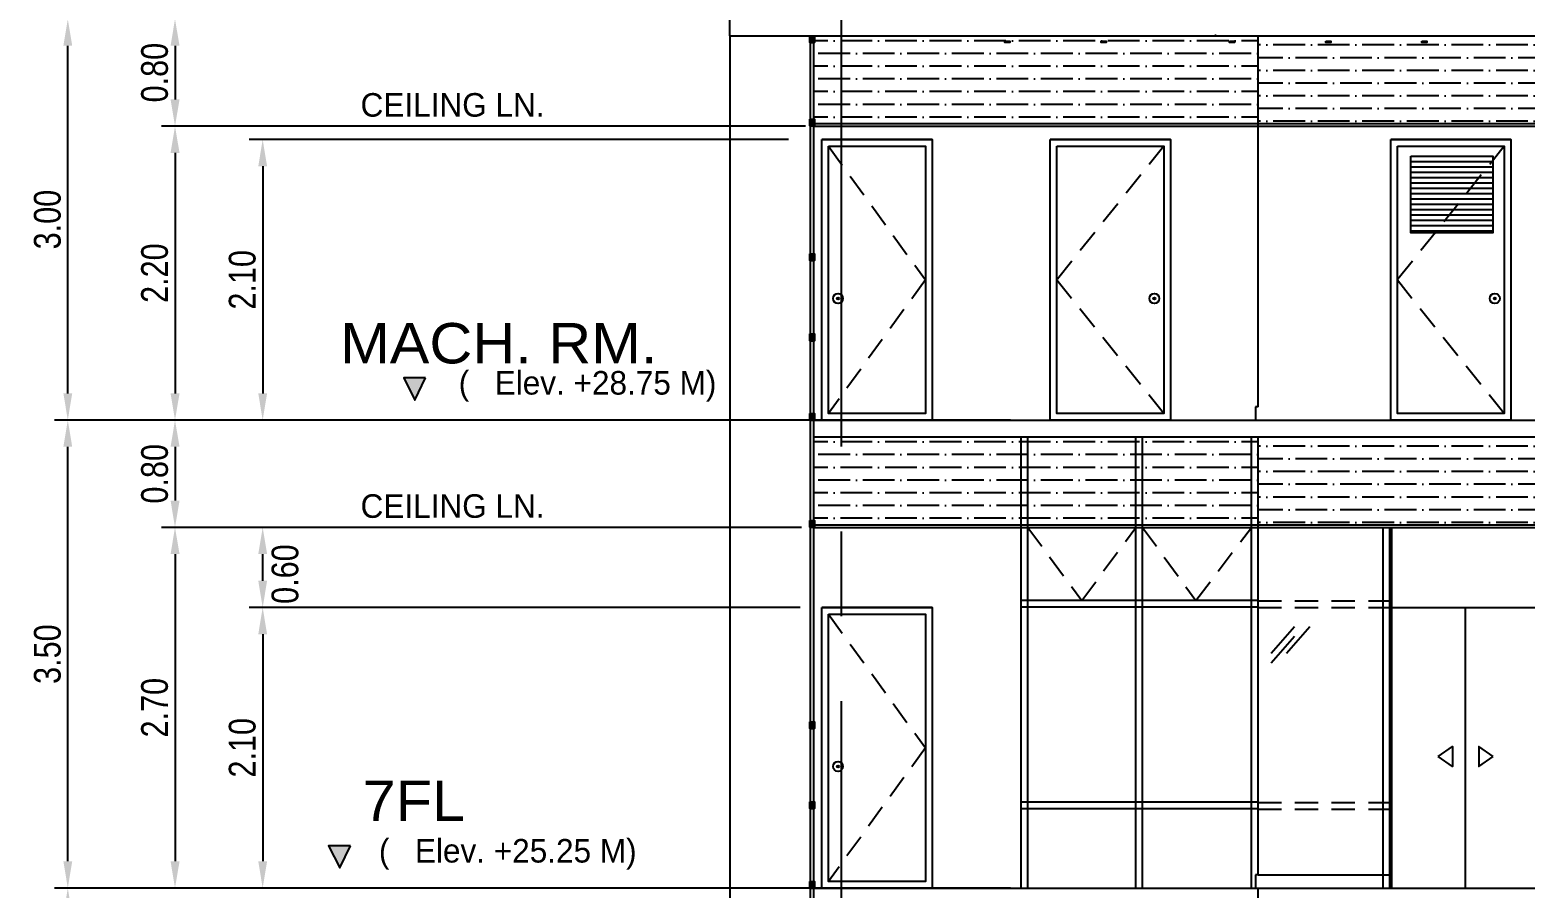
# Model space of a CAD drawing. Header units: millimetres. Extents: x 2148 to 2681, y 758 to 986.
# Drawn here: x 2431.75 to 2442.94, y 871.37 to 877.79 of the extents above; entities that cross this region are included whole.
import ezdxf

# ---------------------------------------------------------------- set-up
doc = ezdxf.new("R2010")
doc.units = ezdxf.units.MM
doc.linetypes.add('CENTER2', pattern=[28.575, 19.05, -3.175, 3.175, -3.175])
doc.linetypes.add('HIDDEN', pattern=[0.375, 0.25, -0.125])
for name, color, linetype in [('A-DOOR', 2, 'Continuous'), ('A-Hatch', 253, 'Continuous'), ('A-Mullion', 2, 'Continuous'), ('A-wdw-glaz', 2, 'Continuous'), ('cladding', 2, 'Continuous'), ('DR', 7, 'Continuous'), ('ELAYOUT', 4, 'Continuous'), ('hacht', 8, 'Continuous'), ('HATCH', 8, 'Continuous'), ('S_GRID LINES', 252, 'Continuous')]:
    doc.layers.add(name, color=color, linetype=linetype)
doc.styles.add('ARIALNW', font='ARIALN.TTF')
doc.styles.add('MMTX$0$ESMX$0$X-OPTA1D', font='x-opta1d')
doc.dimstyles.new('DIM 100', dxfattribs={"dimtxt": 0.2, "dimasz": 0.2, "dimexe": 0.1, "dimexo": 0, "dimgap": 0.05, "dimtad": 1, "dimzin": 0, "dimdsep": 46, "dimtxsty": 'ARIALNW', "dimcen": 0.09, "dimclrd": 6, "dimclre": 6, "dimclrt": 13, "dimadec": 0, "dimazin": 0, "dimtfac": 1, "dimtofl": 0, "dimtmove": 2, "dimatfit": 3, "dimfxl": 1, "dimtolj": 1, "dimtzin": 0, "dimarcsym": 0})

# ---------------------------------------------------------------- blocks, each defined once
blk = doc.blocks.new('*D2695')
at = {"layer": 'cladding', "color": 6, "lineweight": -2, "transparency": 16777216}
for p, q in [((2437.524, 874.067), (2432.736, 874.067)), ((2432.836, 873.867), (2432.836, 871.567)), ((2438.154, 871.367), (2432.736, 871.367))]:
    blk.add_line(p, q, dxfattribs=at)
at = {"layer": 'cladding', "color": 6, "transparency": 16777216}
for points in [[(2432.803, 873.867), (2432.87, 873.867), (2432.836, 874.067)], [(2432.803, 871.567), (2432.87, 871.567), (2432.836, 871.367)]]:
    blk.add_solid(points, dxfattribs=at)
at = {"layer": 'Defpoints', "color": 0, "transparency": 16777216}
for p in [(2437.524, 874.067), (2432.836, 871.367), (2438.154, 871.367)]:
    blk.add_point(p, dxfattribs=at)
at = {"layer": 'cladding', "color": 13, "transparency": 16777216, "insert": (2432.684, 872.717), "char_height": 0.2, "attachment_point": 5, "rotation": 90, "style": 'ARIALNW'}
blk.add_mtext('\\A1;2.70', dxfattribs=at)
blk = doc.blocks.new('*D2696')
at = {"layer": 'cladding', "color": 6, "lineweight": -2, "transparency": 16777216}
for p, q in [((2433.541, 874.87), (2432.736, 874.87)), ((2432.836, 874.67), (2432.836, 874.267)), ((2433.541, 874.067), (2432.736, 874.067))]:
    blk.add_line(p, q, dxfattribs=at)
at = {"layer": 'cladding', "color": 6, "transparency": 16777216}
for points in [[(2432.803, 874.67), (2432.87, 874.67), (2432.836, 874.87)], [(2432.803, 874.267), (2432.87, 874.267), (2432.836, 874.067)]]:
    blk.add_solid(points, dxfattribs=at)
at = {"layer": 'Defpoints', "color": 0, "transparency": 16777216}
for p in [(2433.541, 874.87), (2432.836, 874.067), (2433.541, 874.067)]:
    blk.add_point(p, dxfattribs=at)
at = {"layer": 'cladding', "color": 13, "transparency": 16777216, "insert": (2432.684, 874.468), "char_height": 0.2, "attachment_point": 5, "rotation": 90, "style": 'ARIALNW'}
blk.add_mtext('\\A1;0.80', dxfattribs=at)
blk = doc.blocks.new('*D2697')
at = {"layer": 'cladding', "color": 6, "lineweight": -2, "transparency": 16777216}
for p, q in [((2437.512, 873.467), (2433.392, 873.467)), ((2433.492, 873.267), (2433.492, 871.567)), ((2439.086, 871.367), (2433.392, 871.367))]:
    blk.add_line(p, q, dxfattribs=at)
at = {"layer": 'cladding', "color": 6, "transparency": 16777216}
for points in [[(2433.459, 873.267), (2433.525, 873.267), (2433.492, 873.467)], [(2433.459, 871.567), (2433.525, 871.567), (2433.492, 871.367)]]:
    blk.add_solid(points, dxfattribs=at)
at = {"layer": 'Defpoints', "color": 0, "transparency": 16777216}
for p in [(2437.512, 873.467), (2433.492, 871.367), (2439.086, 871.367)]:
    blk.add_point(p, dxfattribs=at)
at = {"layer": 'cladding', "color": 13, "transparency": 16777216, "insert": (2433.34, 872.417), "char_height": 0.2, "attachment_point": 5, "rotation": 90, "style": 'ARIALNW'}
blk.add_mtext('\\A1;2.10', dxfattribs=at)
blk = doc.blocks.new('*D2698')
at = {"layer": 'cladding', "color": 6, "lineweight": -2, "transparency": 16777216}
for p, q in [((2437.524, 874.067), (2433.392, 874.067)), ((2433.492, 873.667), (2433.492, 873.867)), ((2437.512, 873.467), (2433.392, 873.467))]:
    blk.add_line(p, q, dxfattribs=at)
at = {"layer": 'cladding', "color": 6, "transparency": 16777216}
for points in [[(2433.459, 873.867), (2433.525, 873.867), (2433.492, 874.067)], [(2433.459, 873.667), (2433.525, 873.667), (2433.492, 873.467)]]:
    blk.add_solid(points, dxfattribs=at)
at = {"layer": 'Defpoints', "color": 0, "transparency": 16777216}
for p in [(2433.492, 874.067), (2437.524, 874.067), (2437.512, 873.467)]:
    blk.add_point(p, dxfattribs=at)
at = {"layer": 'cladding', "color": 13, "transparency": 16777216, "insert": (2433.66, 873.717), "char_height": 0.2, "attachment_point": 5, "rotation": 90, "style": 'ARIALNW'}
blk.add_mtext('\\A1;0.60', dxfattribs=at)
blk = doc.blocks.new('*D2699')
at = {"layer": 'cladding', "color": 6, "lineweight": -2, "transparency": 16777216}
for p, q in [((2437.552, 877.07), (2432.736, 877.07)), ((2432.836, 876.87), (2432.836, 875.07)), ((2438.154, 874.87), (2432.736, 874.87))]:
    blk.add_line(p, q, dxfattribs=at)
at = {"layer": 'cladding', "color": 6, "transparency": 16777216}
for points in [[(2432.803, 876.87), (2432.87, 876.87), (2432.836, 877.07)], [(2432.803, 875.07), (2432.87, 875.07), (2432.836, 874.87)]]:
    blk.add_solid(points, dxfattribs=at)
at = {"layer": 'Defpoints', "color": 0, "transparency": 16777216}
for p in [(2437.552, 877.07), (2432.836, 874.87), (2438.154, 874.87)]:
    blk.add_point(p, dxfattribs=at)
at = {"layer": 'cladding', "color": 13, "transparency": 16777216, "insert": (2432.684, 875.97), "char_height": 0.2, "attachment_point": 5, "rotation": 90, "style": 'ARIALNW'}
blk.add_mtext('\\A1;2.20', dxfattribs=at)
blk = doc.blocks.new('*D2700')
at = {"layer": 'cladding', "color": 6, "lineweight": -2, "transparency": 16777216}
for p, q in [((2437.302, 877.872), (2432.736, 877.872)), ((2432.836, 877.672), (2432.836, 877.27)), ((2433.541, 877.07), (2432.736, 877.07))]:
    blk.add_line(p, q, dxfattribs=at)
at = {"layer": 'cladding', "color": 6, "transparency": 16777216}
for points in [[(2432.803, 877.672), (2432.87, 877.672), (2432.836, 877.872)], [(2432.803, 877.27), (2432.87, 877.27), (2432.836, 877.07)]]:
    blk.add_solid(points, dxfattribs=at)
at = {"layer": 'Defpoints', "color": 0, "transparency": 16777216}
for p in [(2437.302, 877.872), (2432.836, 877.07), (2433.541, 877.07)]:
    blk.add_point(p, dxfattribs=at)
at = {"layer": 'cladding', "color": 13, "transparency": 16777216, "insert": (2432.684, 877.471), "char_height": 0.2, "attachment_point": 5, "rotation": 90, "style": 'ARIALNW'}
blk.add_mtext('\\A1;0.80', dxfattribs=at)
blk = doc.blocks.new('*D2701')
at = {"layer": 'cladding', "color": 6, "lineweight": -2, "transparency": 16777216}
for p, q in [((2437.426, 876.97), (2433.392, 876.97)), ((2433.492, 876.77), (2433.492, 875.07)), ((2439.086, 874.87), (2433.392, 874.87))]:
    blk.add_line(p, q, dxfattribs=at)
at = {"layer": 'cladding', "color": 6, "transparency": 16777216}
for points in [[(2433.459, 876.77), (2433.525, 876.77), (2433.492, 876.97)], [(2433.459, 875.07), (2433.525, 875.07), (2433.492, 874.87)]]:
    blk.add_solid(points, dxfattribs=at)
at = {"layer": 'Defpoints', "color": 0, "transparency": 16777216}
for p in [(2437.426, 876.97, 0), (2433.492, 874.87), (2439.086, 874.87)]:
    blk.add_point(p, dxfattribs=at)
at = {"layer": 'cladding', "color": 13, "transparency": 16777216, "insert": (2433.34, 875.92), "char_height": 0.2, "attachment_point": 5, "rotation": 90, "style": 'ARIALNW'}
blk.add_mtext('\\A1;2.10', dxfattribs=at)
blk = doc.blocks.new('*D2708')
at = {"layer": 'cladding', "color": 6, "linetype": 'ByBlock', "lineweight": -2, "transparency": 16777216}
for p, q in [((2432.736, 871.367), (2431.934, 871.367)), ((2432.034, 868.064), (2432.034, 871.167)), ((2432.525, 867.864), (2431.934, 867.864))]:
    blk.add_line(p, q, dxfattribs=at)
at = {"layer": 'cladding', "color": 6, "transparency": 16777216}
for points in [[(2432.001, 871.167), (2432.067, 871.167), (2432.034, 871.367)], [(2432.001, 868.064), (2432.067, 868.064), (2432.034, 867.864)]]:
    blk.add_solid(points, dxfattribs=at)
at = {"layer": 'Defpoints', "color": 0, "transparency": 16777216}
for p in [(2432.034, 871.367), (2432.736, 871.367), (2432.525, 867.864)]:
    blk.add_point(p, dxfattribs=at)
at = {"layer": 'cladding', "color": 13, "transparency": 16777216, "insert": (2431.882, 869.615), "char_height": 0.2, "attachment_point": 5, "rotation": 90, "style": 'ARIALNW'}
blk.add_mtext('\\A1;3.50', dxfattribs=at)
blk = doc.blocks.new('*D2709')
at = {"layer": 'cladding', "color": 6, "linetype": 'ByBlock', "lineweight": -2, "transparency": 16777216}
for p, q in [((2432.736, 874.87), (2431.934, 874.87)), ((2432.034, 871.567), (2432.034, 874.67)), ((2432.591, 871.367), (2431.934, 871.367))]:
    blk.add_line(p, q, dxfattribs=at)
at = {"layer": 'cladding', "color": 6, "transparency": 16777216}
for points in [[(2432.001, 874.67), (2432.067, 874.67), (2432.034, 874.87)], [(2432.001, 871.567), (2432.067, 871.567), (2432.034, 871.367)]]:
    blk.add_solid(points, dxfattribs=at)
at = {"layer": 'Defpoints', "color": 0, "transparency": 16777216}
for p in [(2432.034, 874.87), (2432.736, 874.87), (2432.591, 871.367)]:
    blk.add_point(p, dxfattribs=at)
at = {"layer": 'cladding', "color": 13, "transparency": 16777216, "insert": (2431.882, 873.118), "char_height": 0.2, "attachment_point": 5, "rotation": 90, "style": 'ARIALNW'}
blk.add_mtext('\\A1;3.50', dxfattribs=at)
blk = doc.blocks.new('*D2710')
at = {"layer": 'cladding', "color": 6, "linetype": 'ByBlock', "lineweight": -2, "transparency": 16777216}
for p, q in [((2432.736, 877.872), (2431.934, 877.872)), ((2432.034, 875.07), (2432.034, 877.672)), ((2432.736, 874.87), (2431.934, 874.87))]:
    blk.add_line(p, q, dxfattribs=at)
at = {"layer": 'cladding', "color": 6, "transparency": 16777216}
for points in [[(2432.001, 877.672), (2432.067, 877.672), (2432.034, 877.872)], [(2432.001, 875.07), (2432.067, 875.07), (2432.034, 874.87)]]:
    blk.add_solid(points, dxfattribs=at)
at = {"layer": 'Defpoints', "color": 0, "transparency": 16777216}
for p in [(2432.034, 877.872), (2432.736, 877.872), (2432.736, 874.87)]:
    blk.add_point(p, dxfattribs=at)
at = {"layer": 'cladding', "color": 13, "transparency": 16777216, "insert": (2431.882, 876.371), "char_height": 0.2, "attachment_point": 5, "rotation": 90, "style": 'ARIALNW'}
blk.add_mtext('\\A1;3.00', dxfattribs=at)

msp = doc.modelspace()

# ---------------------------------------------------------------- hatches: boundary and pattern name
at = {"lineweight": 0}
h = msp.add_hatch(dxfattribs=at)
h.set_pattern_fill('AR-CONC', color=8, scale=0.054235, angle=180, style=0)
h.set_pattern_definition([(310, (2433.8744, 895.9157), (0.3890046, 0.0340335), [0.040676, -0.447437]), (5, (2433.8744, 895.9157), (-0.0752515, -0.40795), [0.032541, -0.35795]), (259.5486, (2433.90683, 895.91854), (0.3137534, -0.373916), [0.034569, -0.380263]), (313.8158, (2433.8744, 895.80723), (0.578816, 0.089769), [0.061014, -0.671156]), (263.3644, (2433.92265, 895.8147), (0.506912, -0.528311), [0.051854, -0.570394]), (8.8158, (2433.8744, 895.8072), (0.506912, -0.528311), [0.048811, -0.536924]), (339, (2433.92865, 895.83435), (0.3237313, 0.2183595), [0.040676, -0.447437]), (34, (2433.92865, 895.83435), (0.1319616, -0.393284), [0.032541, -0.35795]), (288.5486, (2433.95562, 895.85254), (0.455693, -0.174924), [0.034569, -0.380263]), (322.5, (2433.87441, 895.9157), (0.0065949, -0.1805443), [0, -0.353611, 0, -0.3633731, 0, -0.3593055]), (352.5, (2433.87441, 895.9157), (0.1426752, -0.2139084), [0, -0.207177, 0, -0.3454757, 0, -0.1369429]), (32.5, (2433.75347, 895.9157), (0.2895175, 0.0122326), [0, -0.135587, 0, -0.4230314, 0, -0.5613302]), (42.5, (2433.69923, 895.9157), (0.31629, -0.0542917), [0, -0.176263, 0, -0.2809363, 0, -0.3986258])])
h.paths.add_polyline_path([(2440.6372022, 877.7474821), (2440.4230426, 877.7474821), (2440.4230426, 878.5933452), (2440.6372022, 878.5933452)])
for points in [[(2434.7098844, 875.1865503), (2434.5471359, 875.1865503), (2434.6302871, 875.0203563)], [(2434.14786, 871.6835746), (2433.9851116, 871.6835746), (2434.0682628, 871.5173806)]]:
    msp.add_hatch(color=2).paths.add_polyline_path(points)
at = {"layer": 'hacht'}
h = msp.add_hatch(dxfattribs=at)
h.set_pattern_fill('ANSI36', color=256, scale=0.03, angle=135, style=0)
h.set_pattern_definition([(180, (-20.25471, -2.78152), (-0.1666875, -0.09525), [0.238125, -0.047625, 0, -0.047625])])
h.paths.add_polyline_path([(2439.1718458, 877.0695064), (2440.9389087, 877.0695064), (2440.9389087, 877.7474821), (2439.1718458, 877.7474821)])
h.paths.add_polyline_path([(2438.5003803, 877.0895064), (2439.1718458, 877.0895064), (2439.1718458, 877.7474821), (2438.5003803, 877.7474821)])
h.paths.add_polyline_path([(2437.6753349, 877.0895064), (2438.5003803, 877.0895064), (2438.5003803, 877.7474821), (2437.6753349, 877.7474821)])
h.paths.add_polyline_path([(2437.6160165, 877.0695064), (2437.6753349, 877.0695064), (2437.6753349, 877.7474821), (2437.6211727, 877.7474821), (2437.6211727, 877.697482), (2437.6160165, 877.697482)])
h = msp.add_hatch(dxfattribs=at)
h.set_pattern_fill('ANSI36', color=256, scale=0.03, angle=135, style=0)
h.set_pattern_definition([(180, (212.51139, -56.81975), (-0.1666875, -0.09525), [0.238125, -0.047625, 0, -0.047625])])
h.paths.add_polyline_path([(2440.9389087, 877.0695064), (2446.7369789, 877.0695064), (2446.7369789, 877.7474821), (2440.9389087, 877.7474821)])
h = msp.add_hatch(dxfattribs=at)
h.set_pattern_fill('ANSI36', color=256, scale=0.03, angle=135, style=0)
h.set_pattern_definition([(180, (-20.25471, -5.78449), (-0.1666875, -0.09525), [0.238125, -0.047625, 0, -0.047625])])
h.paths.add_polyline_path([(2439.1718458, 874.0665307), (2440.9389087, 874.0665307), (2440.9389087, 874.7445064), (2439.1718458, 874.7445064)])
h.paths.add_polyline_path([(2438.5003803, 874.0865307), (2439.1718458, 874.0865307), (2439.1718458, 874.7445064), (2438.5003803, 874.7445064)])
h.paths.add_polyline_path([(2437.6753349, 874.0865307), (2438.5003803, 874.0865307), (2438.5003803, 874.7445064), (2437.6753349, 874.7445064)])
h.paths.add_polyline_path([(2437.6160165, 874.0865307), (2437.6753349, 874.0865307), (2437.6753349, 874.7445064), (2437.6211727, 874.7445064), (2437.6211727, 874.6945063), (2437.6160165, 874.6945063)])
h = msp.add_hatch(dxfattribs=at)
h.set_pattern_fill('ANSI36', color=256, scale=0.03, angle=135, style=0)
h.set_pattern_definition([(180, (212.51139, -59.82272), (-0.1666875, -0.09525), [0.238125, -0.047625, 0, -0.047625])])
h.paths.add_polyline_path([(2440.9389087, 874.0665307), (2446.7369789, 874.0665307), (2446.7369789, 874.7445064), (2440.9389087, 874.7445064)])

# ---------------------------------------------------------------- linework, layer by layer
at = {"color": 2, "elevation": 0}
for points in [[(2434.7098844, 875.1865503), (2434.5471359, 875.1865503), (2434.6302871, 875.0203563), (2434.7098844, 875.1865503)], [(2434.14786, 871.6835746), (2433.9851116, 871.6835746), (2434.0682628, 871.5173806), (2434.14786, 871.6835746)]]:
    msp.add_lwpolyline(points, dxfattribs=at)
at = {"layer": 'A-DOOR'}
for p, q in [((2438.5003803, 876.9695064, 0), (2437.6753349, 876.9695064, 0)), ((2440.283791, 876.9695064, 0), (2439.383791, 876.9695064, 0)), ((2442.8308987, 876.9695064, 0), (2441.9308987, 876.9695064, 0)), ((2438.5003803, 873.4665307, 0), (2437.6753349, 873.4665307, 0))]:
    msp.add_line(p, q, dxfattribs=at)
at = {"layer": 'A-DOOR', "elevation": 0}
for points in [[(2437.6753349, 876.9695064), (2438.5003803, 876.9695064), (2438.5003803, 874.8695064), (2437.6753349, 874.8695064)], [(2437.7253349, 876.9195064), (2438.4503803, 876.9195064), (2438.4503803, 874.9195064), (2437.7253349, 874.9195064)], [(2439.383791, 876.9695064), (2440.283791, 876.9695064), (2440.283791, 874.8695064), (2439.383791, 874.8695064)], [(2439.433791, 876.9195064), (2440.233791, 876.9195064), (2440.233791, 874.9195064), (2439.433791, 874.9195064)], [(2441.9308987, 876.9695064), (2442.8308987, 876.9695064), (2442.8308987, 874.8695064), (2441.9308987, 874.8695064)], [(2441.9808987, 876.9195064), (2442.7808987, 876.9195064), (2442.7808987, 874.9195064), (2441.9808987, 874.9195064)], [(2442.0812474, 876.8455347), (2442.6958464, 876.8455347), (2442.6958464, 876.2725788), (2442.0812474, 876.2725788)], [(2437.6753349, 873.4665307), (2438.5003803, 873.4665307), (2438.5003803, 871.3665307), (2437.6753349, 871.3665307)], [(2437.7253349, 873.4165307), (2438.4503803, 873.4165307), (2438.4503803, 871.4165307), (2437.7253349, 871.4165307)]]:
    msp.add_lwpolyline(points, close=True, dxfattribs=at)
at = {"layer": 'A-DOOR'}
for centre, radius in [((2437.796255, 875.7802612, 0), 0.0371384), ((2437.796255, 875.7802612, 0), 0.0081208), ((2440.1628708, 875.7802612, 0), 0.0371384), ((2440.1628708, 875.7802612, 0), 0.0081208), ((2442.7099785, 875.7802612, 0), 0.0371384), ((2442.7099785, 875.7802612, 0), 0.0081208), ((2437.796255, 872.2772855, 0), 0.0371384), ((2437.796255, 872.2772855, 0), 0.0081208)]:
    msp.add_circle(centre, radius, dxfattribs=at)
at = {"layer": 'A-Hatch'}
for p, q in [((2436.9901393, 846.8486765, 0), (2436.9901393, 877.7474821, 0)), ((2442.0812474, 876.8055411, 0), (2442.6958464, 876.8055411, 0)), ((2442.0812474, 876.7655474, 0), (2442.6958464, 876.7655474, 0)), ((2442.0812474, 876.7255538, 0), (2442.6958464, 876.7255538, 0)), ((2442.0812474, 876.6855601, 0), (2442.6958464, 876.6855601, 0)), ((2442.0812474, 876.6455665, 0), (2442.6958464, 876.6455665, 0)), ((2442.0812474, 876.6055729, 0), (2442.6958464, 876.6055729, 0)), ((2442.0812474, 876.5655792, 0), (2442.6958464, 876.5655792, 0)), ((2442.0812474, 876.5255856, 0), (2442.6958464, 876.5255856, 0)), ((2442.0812474, 876.4855919, 0), (2442.6958464, 876.4855919, 0)), ((2442.0812474, 876.4455983, 0), (2442.6958464, 876.4455983, 0)), ((2442.0812474, 876.4056046, 0), (2442.6958464, 876.4056046, 0)), ((2442.0812474, 876.365611, 0), (2442.6958464, 876.365611, 0)), ((2442.0812474, 876.3256173, 0), (2442.6958464, 876.3256173, 0)), ((2442.0812474, 876.2856237, 0), (2442.6958464, 876.2856237, 0)), ((2439.1660105, 871.3665307, 0), (2439.1660105, 874.7445064, 0))]:
    msp.add_line(p, q, dxfattribs=at)
at = {"layer": 'A-Mullion'}
for p, q in [((2437.5910165, 877.7474821, 0), (2437.6160165, 877.7474821, 0)), ((2437.5910165, 877.6974821, 0), (2437.6160165, 877.6974821, 0)), ((2437.6038264, 877.7474821, 0), (2437.6035165, 877.6974821, 0)), ((2437.5910165, 877.1216468, 0), (2437.6160165, 877.1216468, 0)), ((2437.6038264, 877.1216468, 0), (2437.6035165, 877.0716468, 0)), ((2437.5910165, 877.0716468, 0), (2437.6160165, 877.0716468, 0)), ((2437.5910165, 876.1145064, 0), (2437.6160165, 876.1145064, 0)), ((2437.6038264, 876.1145064, 0), (2437.6035165, 876.0645064, 0)), ((2437.5910165, 876.0645064, 0), (2437.6160165, 876.0645064, 0)), ((2437.5910165, 875.5145064, 0), (2437.6160165, 875.5145064, 0)), ((2437.5910165, 875.4645064, 0), (2437.6160165, 875.4645064, 0)), ((2437.6035165, 875.5145064, 0), (2437.6035165, 875.4645064, 0)), ((2437.5910165, 874.9195064, 0), (2437.6160165, 874.9195064, 0)), ((2437.5910165, 874.8695064, 0), (2437.6160165, 874.8695064, 0)), ((2437.5910165, 874.8695064, 0), (2437.6160165, 874.8695064, 0)), ((2437.6038264, 874.9195064, 0), (2437.6035165, 874.8695064, 0)), ((2439.2160105, 871.3665307, 0), (2439.2160105, 874.7445064, 0)), ((2440.0253648, 871.3665307, 0), (2440.0253648, 874.7445064, 0)), ((2440.0753648, 871.3665307, 0), (2440.0753648, 874.7445064, 0)), ((2437.5910165, 874.1186711, 0), (2437.6160165, 874.1186711, 0)), ((2437.6038264, 874.1186711, 0), (2437.6035165, 874.0686711, 0)), ((2437.5910165, 874.0686711, 0), (2437.6160165, 874.0686711, 0)), ((2440.9389087, 873.5195064, 0), (2439.1660105, 873.5195064, 0)), ((2440.9389087, 873.4695064, 0), (2439.1660105, 873.4695064, 0)), ((2437.5910165, 872.6115307, 0), (2437.6160165, 872.6115307, 0)), ((2437.5910165, 872.5615307, 0), (2437.6160165, 872.5615307, 0)), ((2437.6038264, 872.6115307, 0), (2437.6035165, 872.5615307, 0)), ((2437.5910165, 872.0115307, 0), (2437.6160165, 872.0115307, 0)), ((2437.5910165, 871.9615307, 0), (2437.6160165, 871.9615307, 0)), ((2437.6035165, 872.0115307, 0), (2437.6035165, 871.9615307, 0)), ((2440.9389087, 872.0105103, 0), (2439.1660105, 872.0105103, 0)), ((2440.9389087, 871.9605103, 0), (2439.1660105, 871.9605103, 0)), ((2437.5910165, 871.4165307, 0), (2437.6160165, 871.4165307, 0)), ((2437.6038264, 871.4165307, 0), (2437.6035165, 871.3665307, 0)), ((2437.5910165, 871.3665307, 0), (2437.6160165, 871.3665307, 0)), ((2437.5910165, 871.3665307, 0), (2437.6160165, 871.3665307, 0))]:
    msp.add_line(p, q, dxfattribs=at)
at = {"layer": 'A-Mullion', "elevation": 0}
for points in [[(2437.5864801, 877.7474821), (2437.6211727, 877.7474821), (2437.6211727, 877.6974821), (2437.5864801, 877.6974821)], [(2437.5864801, 877.1216468), (2437.6211727, 877.1216468), (2437.6211727, 877.0716468), (2437.5864801, 877.0716468)], [(2437.5864801, 876.1145064), (2437.6211727, 876.1145064), (2437.6211727, 876.0645064), (2437.5864801, 876.0645064)], [(2437.5864801, 875.5145064), (2437.6211727, 875.5145064), (2437.6211727, 875.4645064), (2437.5864801, 875.4645064)], [(2437.5864801, 874.9195064), (2437.6211727, 874.9195064), (2437.6211727, 874.8695064), (2437.5864801, 874.8695064)], [(2437.5864801, 874.1186711), (2437.6211727, 874.1186711), (2437.6211727, 874.0686711), (2437.5864801, 874.0686711)], [(2437.5864801, 872.6115307), (2437.6211727, 872.6115307), (2437.6211727, 872.5615307), (2437.5864801, 872.5615307)], [(2437.5864801, 872.0115307), (2437.6211727, 872.0115307), (2437.6211727, 871.9615307), (2437.5864801, 871.9615307)], [(2437.5864801, 871.4165307), (2437.6211727, 871.4165307), (2437.6211727, 871.3665307), (2437.5864801, 871.3665307)]]:
    msp.add_lwpolyline(points, close=True, dxfattribs=at)
at = {"layer": 'A-wdw-glaz', "ltscale": 10}
for p, q in [((2437.5910165, 848.0936765, 0.0000001), (2437.5910165, 877.7474821, 0.0000001)), ((2437.6160165, 848.0936765, 0.0000001), (2437.6160165, 877.7474821, 0.0000001))]:
    msp.add_line(p, q, dxfattribs=at)
at = {"layer": 'cladding'}
for p, q in [((2436.984304, 877.7474821, 0), (2446.9227137, 877.7474821, 0)), ((2440.9389087, 874.9695064, 0), (2440.9389087, 877.7474821, 0)), ((2440.9389087, 874.9695064, 0), (2440.9189087, 874.9695064, 0)), ((2440.9189087, 874.9695064, 0), (2440.9189087, 874.8695064, 0)), ((2437.6160165, 874.7445064, 0), (2448.8227137, 874.7445064, 0)), ((2440.8889087, 871.3665307, 0), (2440.8889087, 874.7445064, 0)), ((2440.9389087, 871.4665307, 0), (2440.9389087, 874.7445064, 0)), ((2440.9389087, 871.4665307, 0), (2440.9189087, 871.4665307, 0)), ((2440.9189087, 871.4665307, 0), (2440.9189087, 871.3665307, 0)), ((2440.9389087, 867.963555, 0), (2440.9389087, 871.3665307, 0))]:
    msp.add_line(p, q, dxfattribs=at)
at = {"layer": 'DR'}
for p, q in [((2441.8735278, 871.3665307, 0), (2441.8735278, 874.0665307, 0)), ((2441.8735278, 871.3665307, 0), (2441.8735278, 874.0665307, 0)), ((2441.9406206, 873.4665307, 0), (2443.0421916, 873.4665307, 0)), ((2442.4914059, 871.3665307, 0), (2442.4914059, 873.4665307, 0))]:
    msp.add_line(p, q, dxfattribs=at)
at = {"layer": 'ELAYOUT', "ltscale": 10}
for p, q in [((2436.984304, 878.0224821, 0), (2436.984304, 877.7474821, 0)), ((2437.6160165, 874.8695064, 0), (2448.8227137, 874.8695064, 0)), ((2437.6160165, 871.3665307, 0), (2447.1477137, 871.3665307, 0))]:
    msp.add_line(p, q, dxfattribs=at)
at = {"layer": 'hacht'}
for p, q in [((2437.6160165, 877.0895064, 0), (2447.4409399, 877.0895064, 0)), ((2437.6160165, 877.0695064, 0), (2448.8227137, 877.0695064, 0)), ((2437.6160165, 874.0865307, 0), (2447.1477137, 874.0865307, 0)), ((2437.6160165, 874.0665307, 0), (2447.1477137, 874.0665307, 0)), ((2441.0358937, 873.125299, 0), (2441.210994, 873.3246762, 0)), ((2441.151064, 873.125299, 0), (2441.3261644, 873.3246762, 0)), ((2441.0358937, 873.0540271, 0), (2441.210994, 873.2534043, 0))]:
    msp.add_line(p, q, dxfattribs=at)
at = {"layer": 'hacht', "elevation": 0}
for points in [[(2442.2851523, 872.3519244), (2442.3933572, 872.4273374), (2442.3933572, 872.2765114)], [(2442.6976596, 872.3519244), (2442.5894547, 872.4273374), (2442.5894547, 872.2765114)]]:
    msp.add_lwpolyline(points, close=True, dxfattribs=at)
at = {"layer": 'HATCH', "linetype": 'HIDDEN', "ltscale": 0.7}
for p, q in [((2437.7253349, 876.9195064, 0), (2438.4503803, 875.9195064, 0)), ((2440.233791, 876.9195064, 0), (2439.433791, 875.9195064, 0)), ((2438.4503803, 875.9195064, 0), (2437.7253349, 874.9195064, 0)), ((2439.433791, 875.9195064, 0), (2440.233791, 874.9195064, 0)), ((2439.2160105, 874.0665307, 0), (2439.6197335, 873.5195064, 0)), ((2439.6197335, 873.5195064, 0), (2440.0253648, 874.0665307, 0)), ((2440.0753648, 874.0665307, 0), (2440.474089, 873.5195064, 0)), ((2440.474089, 873.5195064, 0), (2440.8889087, 874.0665307, 0)), ((2437.7253349, 873.4165307, 0), (2438.4503803, 872.4165307, 0)), ((2440.9389087, 873.5165307, 0), (2441.9406206, 873.5165307, 0)), ((2440.9389087, 873.4665307, 0), (2441.9406206, 873.4665307, 0)), ((2438.4503803, 872.4165307, 0), (2437.7253349, 871.4165307, 0)), ((2440.9389087, 872.0075346, 0), (2441.9406206, 872.0075346, 0)), ((2440.9389087, 871.9575346, 0), (2441.9406206, 871.9575346, 0))]:
    msp.add_line(p, q, dxfattribs=at)
at = {"layer": 'HATCH'}
for p, q in [((2441.9234573, 871.3665307, 0), (2441.9234573, 874.0665307, 0)), ((2441.9406206, 871.3665307, 0), (2441.9406206, 874.0665307, 0)), ((2440.9389087, 871.4665307, 0), (2441.9406206, 871.4665307, 0))]:
    msp.add_line(p, q, dxfattribs=at)
at = {"layer": 'HATCH', "ltscale": 0.5}
for points, elevation in [([(2439.0447493, 877.7074315), (2439.0827629, 877.7074315), (2439.0827629, 877.6953252), (2439.0447493, 877.6953252)], -0.0000002), ([(2439.7647908, 877.7074315), (2439.8028044, 877.7074315), (2439.8028044, 877.6953252), (2439.7647908, 877.6953252)], -0.0000002), ([(2440.7248461, 877.7074315), (2440.7628598, 877.7074315), (2440.7628598, 877.6953252), (2440.7248461, 877.6953252)], -0.0000002), ([(2441.4448876, 877.7074315), (2441.4829013, 877.7074315), (2441.4829013, 877.6953252), (2441.4448876, 877.6953252)], -0.0000002), ([(2442.1632429, 877.7074315), (2442.2012565, 877.7074315), (2442.2012565, 877.6953252), (2442.1632429, 877.6953252)], 0)]:
    msp.add_lwpolyline(points, close=True, dxfattribs=dict(at, elevation=elevation))
at = {"layer": 'HATCH', "linetype": 'HIDDEN', "ltscale": 0.7, "elevation": 0}
msp.add_lwpolyline([(2442.7808987, 876.9195064), (2441.9808987, 875.9195064), (2442.7808987, 874.9195064)], dxfattribs=at)
at = {"layer": 'S_GRID LINES', "linetype": 'CENTER2', "ltscale": 0.2}
msp.add_line((2437.8227137, 846.0964977, 0), (2437.8227137, 883.1528969, 0), dxfattribs=at)

# ---------------------------------------------------------------- texts
at = {"color": 2, "style": 'MMTX$0$ESMX$0$X-OPTA1D', "width": 1.1}
for s, p in [('MACH. RM.', (2434.0718971, 875.2942293, 0)), ('7FL', (2434.2398403, 871.869464, 0))]:
    msp.add_text(s, height=0.3024, dxfattribs=at).set_placement(p)
at = {"color": 2, "char_height": 0.1764, "width": 7.886992949, "style": 'MMTX$0$ESMX$0$X-OPTA1D'}
for s, insert, attachment_point, rotation in [('CEILING LN.', (2434.2243362, 877.3175982, 0), 1, 0.01263539), ('({\\fMicrosoft JhengHei|b0|i0|c0|p34; \\fMS Shell Dlg 2|b0|i0|c0|p0;\\H0.6666x;   }Elev. +28.75 M)', (2436.8863571, 875.2370603, 0), 3, 359.98736461), ('CEILING LN.', (2434.2243362, 874.3146225, 0), 1, 0.01263539), ('({\\fMicrosoft JhengHei|b0|i0|c0|p34; \\fMS Shell Dlg 2|b0|i0|c0|p0;\\H0.6666x;   }Elev. +25.25 M)', (2436.289604, 871.7340846, 0), 3, 359.98736461)]:
    msp.add_mtext(s, dxfattribs=dict(at, insert=insert, attachment_point=attachment_point, rotation=rotation))

# ---------------------------------------------------------------- dimensions: what is measured, and where the dimension line sits
at = {"layer": 'cladding'}
for base, p1, p2, picture, middle in [((2432.0338335, 877.872482, 0), (2432.7364715, 874.8695063, 0), (2432.7364715, 877.872482, 0), '*D2710', (2431.8817189, 876.3709942, 0)), ((2432.0338335, 874.8695064, 0), (2432.5907903, 871.3665307, 0), (2432.7364715, 874.8695064, 0), '*D2709', (2431.8817189, 873.1180185, 0)), ((2432.0338335, 871.3665307, 0), (2432.5252092, 867.863555, 0), (2432.7364715, 871.3665307, 0), '*D2708', (2431.8817189, 869.6150428, 0))]:
    dim = msp.add_linear_dim(base=base, p1=p1, p2=p2, angle=90, dimstyle='DIM 100', dxfattribs=at)
    dim.commit()
    dim.dimension.update_dxf_attribs({"geometry": picture, "text_midpoint": middle})
for base, p1, p2, picture, middle in [((2432.8364715, 877.0695064, 0), (2437.3020778, 877.872482, 0), (2433.5406308, 877.0695064, 0), '*D2700', (2432.6843569, 877.4709942, 0)), ((2432.8364715, 874.8695064, 0), (2437.5517631, 877.0695064, 0), (2438.1541719, 874.8695064, 0), '*D2699', (2432.6843569, 875.9695064, 0)), ((2433.4918916, 874.8695064, 0), (2437.4264016, 876.9695064, 0), (2439.0856701, 874.8695064, 0), '*D2701', (2433.339777, 875.9195064, 0)), ((2432.8364715, 874.0665307, 0), (2433.5406308, 874.8695063, 0), (2433.5406308, 874.0665307, 0), '*D2696', (2432.6843569, 874.4680185, 0)), ((2432.8364715, 871.3665307, 0), (2437.5236842, 874.0665307, 0), (2438.1541719, 871.3665307, 0), '*D2695', (2432.6843569, 872.7165307, 0)), ((2433.4918916, 871.3665307, 0), (2437.5118354, 873.4665307, 0), (2439.0856701, 871.3665307, 0), '*D2697', (2433.339777, 872.4165307, 0))]:
    dim = msp.add_linear_dim(base=base, p1=p1, p2=p2, angle=90, dimstyle='DIM 100', override={"dimfxl": 0.03}, dxfattribs=at)
    dim.commit()
    dim.dimension.update_dxf_attribs({"geometry": picture, "text_midpoint": middle})
dim = msp.add_linear_dim(base=(2433.4918916, 874.0665307, 0), p1=(2437.5118354, 873.4665307, 0), p2=(2437.5236842, 874.0665307, 0), angle=90, dimstyle='DIM 100', override={"dimfxl": 0.03}, dxfattribs=at)
dim.commit()
dim.dimension.update_dxf_attribs({"geometry": '*D2698', "text_midpoint": (2433.6597221, 873.7165307, 0), "dimtype": 160})

doc.saveas('drawing.dxf')
